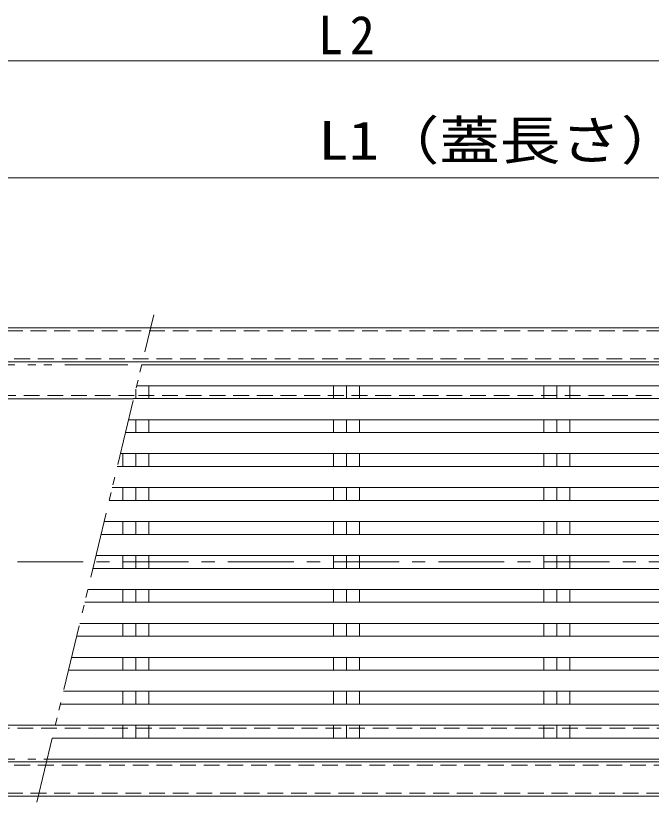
# Model space of a CAD drawing. Units: millimetres at full size, sheet at 1:5; details may follow other scales. Extents: x -907 to 965, y -699 to 661.
# Drawn here: x -540.2 to -298.6, y 182.9 to 481.7 of the extents above; entities that cross this region are included whole.
import ezdxf
from ezdxf.enums import TextEntityAlignment as Align

# ---------------------------------------------------------------- set-up
doc = ezdxf.new("R2010")
doc.units = ezdxf.units.MM
doc.header["$LTSCALE"] = 5
for name, pattern in [('CHAIN1', [8, 5, -1, 1, -1]), ('DASHED1', [1.8, 1.2, -0.6]), ('DOUBLE_CHAIN1', [8.8, 5, -1, 0.6, -0.6, 0.6, -1])]:
    doc.linetypes.add(name, pattern=pattern)
for name, color, linetype, lineweight in [('E-2', 3, 'Continuous', 9), ('E-3', 6, 'Continuous', 9), ('E-4', 7, 'Continuous', 9)]:
    doc.layers.add(name, color=color, linetype=linetype, lineweight=lineweight)
doc.styles.add('ＭＳ ゴシック', font='')
doc.styles.get('ＭＳ ゴシック').set_extended_font_data('MS Gothic')

msp = doc.modelspace()

# ---------------------------------------------------------------- linework, layer by layer
at = {"layer": 'E-2', "linetype": 'DOUBLE_CHAIN1'}
for p, q in [((-697.514, 349.154), (-497.568, 349.154)), ((-697.514, 199.254), (-528.255, 199.254))]:
    msp.add_line(p, q, dxfattribs=at)
at = {"layer": 'E-2'}
for p, q in [((-492.281, 349.154), (-128.514, 349.154)), ((-494.201, 341.154), (-131.514, 341.154)), ((-489.564, 341.154), (-489.564, 336.254)), ((-419.464, 341.154), (-419.464, 336.254)), ((-414.514, 341.154), (-414.514, 336.254)), ((-409.564, 341.154), (-409.564, 336.254)), ((-339.464, 341.154), (-339.464, 336.254)), ((-334.514, 341.154), (-334.514, 336.254)), ((-329.564, 341.154), (-329.564, 336.254)), ((-494.514, 339.848), (-494.514, 336.254)), ((-495.377, 336.254), (-131.514, 336.254)), ((-497.296, 328.254), (-131.514, 328.254)), ((-494.514, 328.254), (-494.514, 323.354)), ((-489.564, 328.254), (-489.564, 323.354)), ((-419.464, 328.254), (-419.464, 323.354)), ((-414.514, 328.254), (-414.514, 323.354)), ((-409.564, 328.254), (-409.564, 323.354)), ((-339.464, 328.254), (-339.464, 323.354)), ((-334.514, 328.254), (-334.514, 323.354)), ((-329.564, 328.254), (-329.564, 323.354)), ((-498.472, 323.354), (-131.514, 323.354)), ((-500.392, 315.354), (-131.514, 315.354)), ((-499.464, 315.354), (-499.464, 310.454)), ((-494.514, 315.354), (-494.514, 310.454)), ((-489.564, 315.354), (-489.564, 310.454)), ((-419.464, 315.354), (-419.464, 310.454)), ((-414.514, 315.354), (-414.514, 310.454)), ((-409.564, 315.354), (-409.564, 310.454)), ((-339.464, 315.354), (-339.464, 310.454)), ((-334.514, 315.354), (-334.514, 310.454)), ((-329.564, 315.354), (-329.564, 310.454)), ((-501.568, 310.454), (-131.514, 310.454)), ((-503.488, 302.454), (-131.514, 302.454)), ((-499.464, 302.455), (-499.464, 297.554)), ((-494.514, 302.455), (-494.514, 297.554)), ((-489.564, 302.455), (-489.564, 297.554)), ((-419.464, 302.455), (-419.464, 297.554)), ((-414.514, 302.455), (-414.514, 297.554)), ((-409.564, 302.455), (-409.564, 297.554)), ((-339.464, 302.455), (-339.464, 297.554)), ((-334.514, 302.455), (-334.514, 297.554)), ((-329.564, 302.455), (-329.564, 297.554)), ((-504.664, 297.554), (-131.514, 297.554)), ((-506.584, 289.554), (-131.514, 289.554)), ((-499.464, 289.555), (-499.464, 284.654)), ((-494.514, 289.555), (-494.514, 284.654)), ((-489.564, 289.555), (-489.564, 284.654)), ((-419.464, 289.555), (-419.464, 284.654)), ((-414.514, 289.555), (-414.514, 284.654)), ((-409.564, 289.555), (-409.564, 284.654)), ((-339.464, 289.555), (-339.464, 284.654)), ((-334.514, 289.555), (-334.514, 284.654)), ((-329.564, 289.555), (-329.564, 284.654)), ((-507.76, 284.654), (-131.514, 284.654)), ((-509.68, 276.654), (-131.514, 276.654)), ((-499.464, 276.654), (-499.464, 271.754)), ((-494.514, 276.654), (-494.514, 271.754)), ((-489.564, 276.654), (-489.564, 271.754)), ((-419.464, 276.654), (-419.464, 271.754)), ((-414.514, 276.654), (-414.514, 271.754)), ((-409.564, 276.654), (-409.564, 271.754)), ((-339.464, 276.654), (-339.464, 271.754)), ((-334.514, 276.654), (-334.514, 271.754)), ((-329.564, 276.654), (-329.564, 271.754)), ((-510.856, 271.754), (-131.514, 271.754)), ((-512.775, 263.754), (-131.514, 263.754)), ((-499.464, 263.754), (-499.464, 258.854)), ((-494.514, 263.754), (-494.514, 258.854)), ((-489.564, 263.754), (-489.564, 258.854)), ((-419.464, 263.754), (-419.464, 258.854)), ((-414.514, 263.754), (-414.514, 258.854)), ((-409.564, 263.754), (-409.564, 258.854)), ((-339.464, 263.754), (-339.464, 258.854)), ((-334.514, 263.754), (-334.514, 258.854)), ((-329.564, 263.754), (-329.564, 258.854)), ((-513.951, 258.854), (-131.514, 258.854)), ((-515.871, 250.854), (-131.514, 250.854)), ((-499.464, 250.854), (-499.464, 245.954)), ((-494.514, 250.854), (-494.514, 245.954)), ((-489.564, 250.854), (-489.564, 245.954)), ((-419.464, 250.854), (-419.464, 245.954)), ((-414.514, 250.854), (-414.514, 245.954)), ((-409.564, 250.854), (-409.564, 245.954)), ((-339.464, 250.854), (-339.464, 245.954)), ((-334.514, 250.854), (-334.514, 245.954)), ((-329.564, 250.854), (-329.564, 245.954)), ((-517.047, 245.954), (-131.514, 245.954)), ((-518.967, 237.954), (-131.514, 237.954)), ((-499.464, 237.954), (-499.464, 233.054)), ((-494.514, 237.954), (-494.514, 233.054)), ((-489.564, 237.954), (-489.564, 233.054)), ((-419.464, 237.954), (-419.464, 233.054)), ((-414.514, 237.954), (-414.514, 233.054)), ((-409.564, 237.954), (-409.564, 233.054)), ((-339.464, 237.954), (-339.464, 233.054)), ((-334.514, 237.954), (-334.514, 233.054)), ((-329.564, 237.954), (-329.564, 233.054)), ((-520.143, 233.054), (-131.514, 233.054)), ((-522.063, 225.054), (-131.514, 225.054)), ((-499.464, 225.054), (-499.464, 220.154)), ((-494.514, 225.054), (-494.514, 220.154)), ((-489.564, 225.054), (-489.564, 220.154)), ((-419.464, 225.054), (-419.464, 220.154)), ((-414.514, 225.054), (-414.514, 220.154)), ((-409.564, 225.054), (-409.564, 220.154)), ((-339.464, 225.054), (-339.464, 220.154)), ((-334.514, 225.054), (-334.514, 220.154)), ((-329.564, 225.054), (-329.564, 220.154)), ((-523.239, 220.154), (-131.514, 220.154)), ((-525.159, 212.154), (-131.514, 212.154)), ((-499.464, 212.154), (-499.464, 207.254)), ((-494.514, 212.154), (-494.514, 207.254)), ((-489.564, 212.154), (-489.564, 207.254)), ((-419.464, 212.154), (-419.464, 207.254)), ((-414.514, 212.154), (-414.514, 207.254)), ((-409.564, 212.154), (-409.564, 207.254)), ((-339.464, 212.154), (-339.464, 207.254)), ((-334.514, 212.154), (-334.514, 207.254)), ((-329.564, 212.154), (-329.564, 207.254)), ((-526.335, 207.254), (-131.514, 207.254)), ((-528.255, 199.254), (-128.514, 199.254))]:
    msp.add_line(p, q, dxfattribs=at)
at = {"layer": 'E-3', "linetype": 'DOUBLE_CHAIN1'}
msp.add_line((-532.183, 182.885), (-487.75, 368.031), dxfattribs=at)
at = {"layer": 'E-3'}
for p, q in [((-114.516, 363.204), (-714.513, 363.204)), ((-127.516, 350.204), (-701.513, 350.204)), ((-495.389, 336.204), (-700.514, 336.204)), ((-525.147, 212.204), (-700.514, 212.204)), ((-701.513, 198.204), (-127.516, 198.204)), ((-714.513, 185.204), (-114.516, 185.204))]:
    msp.add_line(p, q, dxfattribs=at)
at = {"layer": 'E-3', "linetype": 'DASHED1'}
for p, q in [((-714.513, 362.004), (-114.516, 362.004)), ((-702.713, 351.404), (-126.316, 351.404)), ((-495.101, 337.404), (-700.514, 337.404)), ((-127.516, 337.404), (-495.101, 337.404)), ((-702.713, 197.004), (-126.316, 197.004)), ((-714.513, 186.404), (-114.516, 186.404))]:
    msp.add_line(p, q, dxfattribs=at)
at = {"layer": 'E-3', "linetype": 'CHAIN1'}
msp.add_line((-114.516, 274.204), (-714.513, 274.204), dxfattribs=at)
at = {"layer": 'E-3', "linetype": 'DASHED1'}
msp.add_lwpolyline([(-701.512, 211.004), (-128.514, 211.004), (-127.516, 211.004)], dxfattribs=at)
at = {"layer": 'E-4'}
for p, q in [((-714.514, 464.58), (-114.514, 464.58)), ((-700.514, 420.137), (-128.514, 420.137))]:
    msp.add_line(p, q, dxfattribs=at)

# ---------------------------------------------------------------- texts
at = {"layer": 'E-4', "color": 2, "style": 'ＭＳ ゴシック', "width": 1.15}
msp.add_text('L1（蓋長さ）', height=14.66, dxfattribs=at).set_placement((-425.139, 422.637), align=Align.BOTTOM_LEFT)
at = {"layer": 'E-4', "color": 2, "insert": (-425.239, 467.08), "char_height": 14.66, "attachment_point": 7, "style": 'ＭＳ ゴシック'}
msp.add_mtext('\\T1.27;\\W0.95;L2', dxfattribs=at)

doc.saveas('drawing.dxf')
